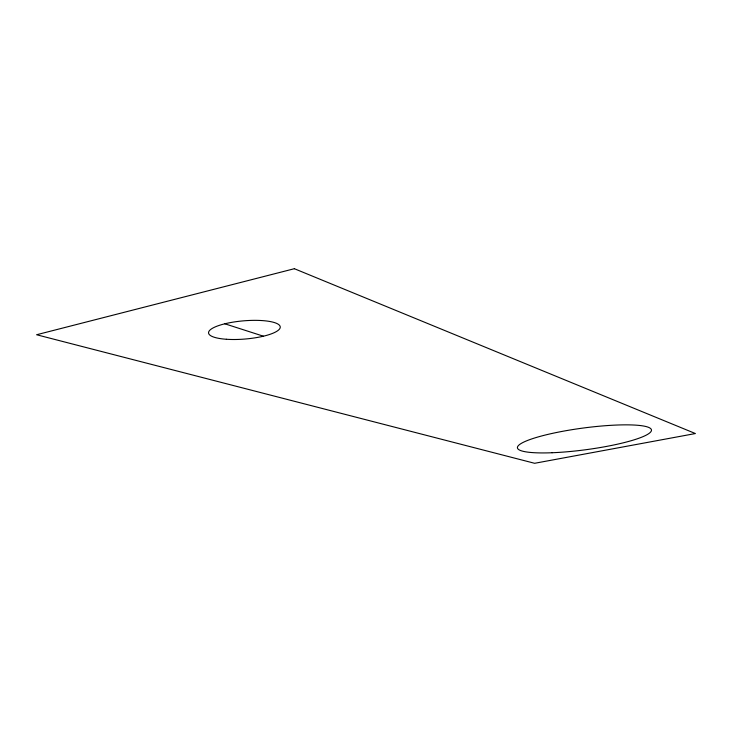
<?xml version="1.0" encoding="UTF-8"?>
<svg xmlns="http://www.w3.org/2000/svg" width="732" height="732" viewBox="0 0 732 732"><rect width="100%" height="100%" fill="white"/><g stroke="black" fill="none" stroke-linecap="round" stroke-linejoin="round"><path stroke-width="1.1" d="M224.834 323.791L263.401 336.198M294.365 268.708L36.6 334.744L534.625 463.292L695.4 433.545L294.365 268.708M552.074 452.742A67.628 10.925 -7.6 0 0 651.462 430.023A67.628 10.925 -7.6 0 0 549.723 433.975A67.628 10.925 -7.6 0 0 552.074 452.742M226.371 339.264A35.987 9.132 -4.8 0 0 280.255 327.14A35.987 9.132 -4.8 0 0 226.554 323.388A35.987 9.132 -4.8 0 0 226.371 339.264"/></g></svg>
